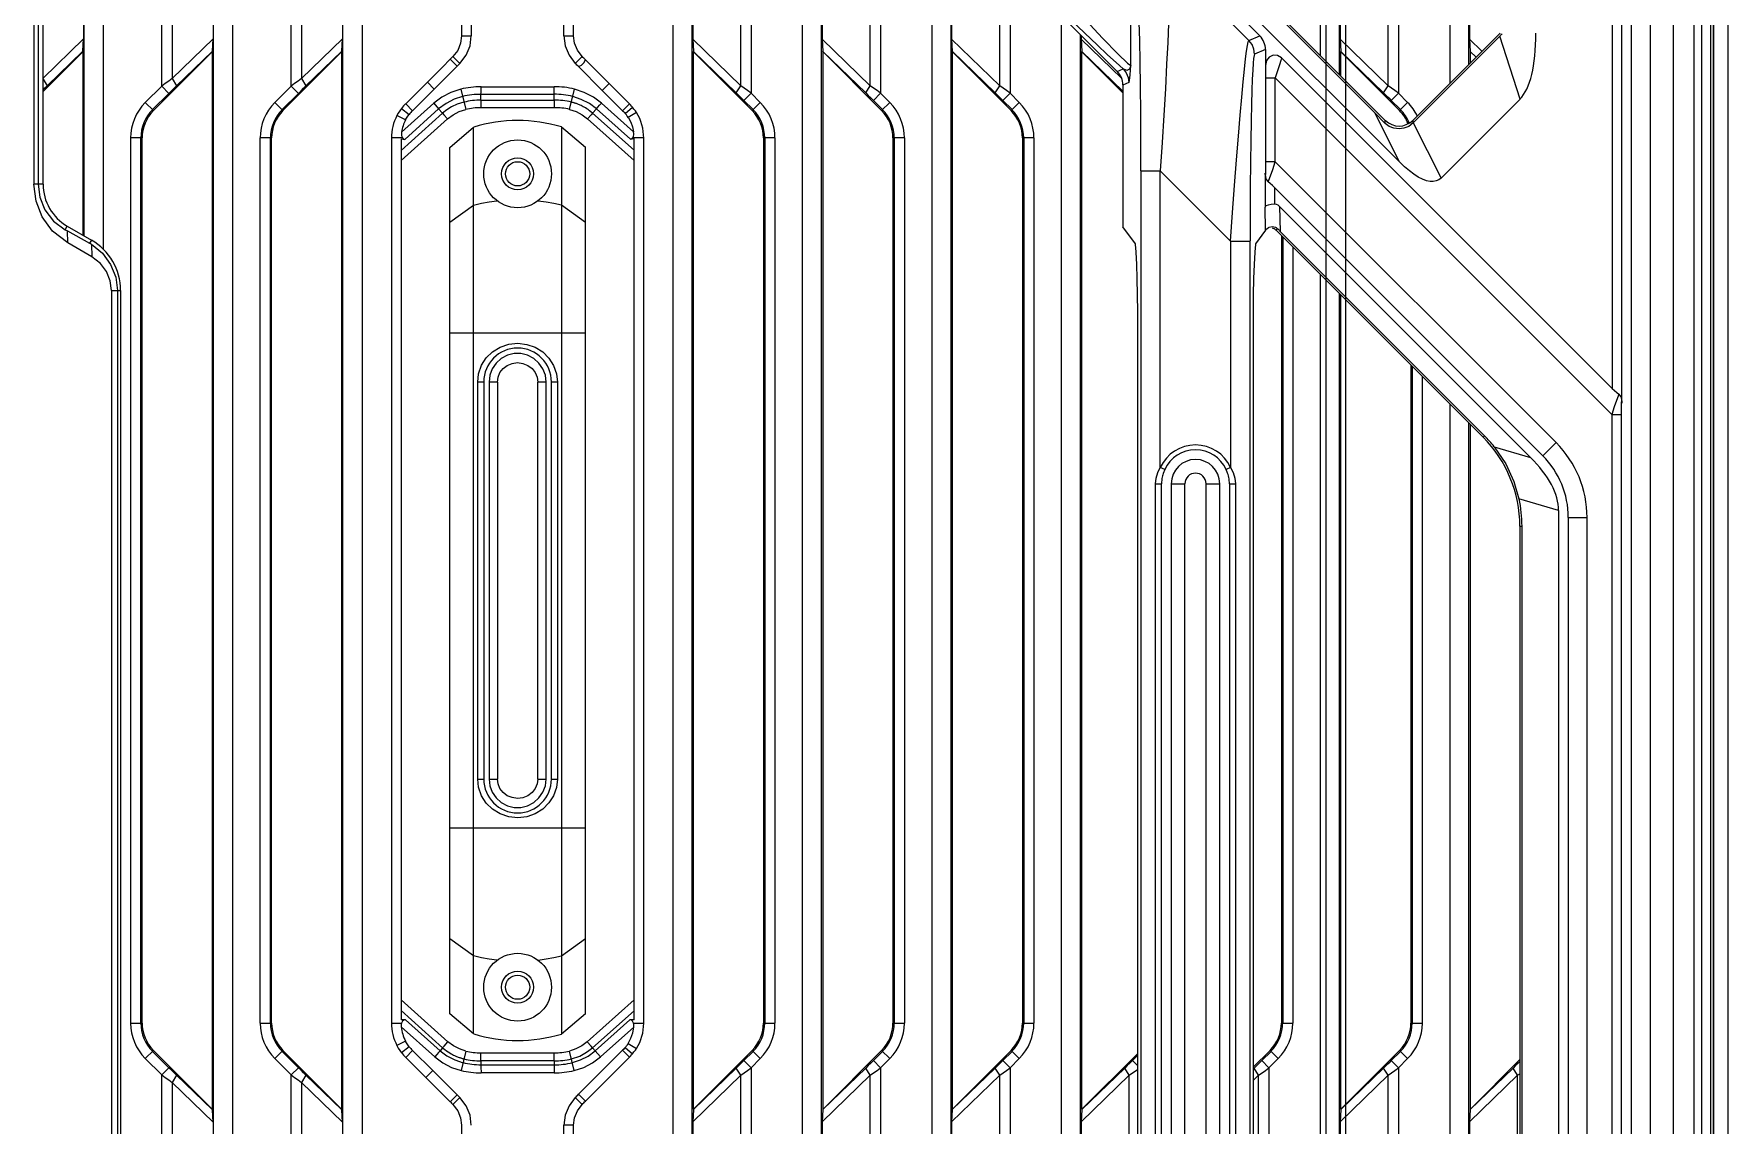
# Model space of a CAD drawing. Header units: millimetres. Extents: x -3132 to 28633, y 682 to 5849.
# Drawn here: x 25386 to 25560.9, y 2654.5 to 2767.2 of the extents above; entities that cross this region are included whole.
import ezdxf

# ---------------------------------------------------------------- set-up
doc = ezdxf.new("R2010")
doc.units = ezdxf.units.MM

# ---------------------------------------------------------------- blocks, each defined once
blk = doc.blocks.new('rtjg')
at = {"linetype": 'Continuous'}
for p, q in [((18739.39, 1763.81), (18739.39, 2763.81)), ((18574.07, 2562.01), (18691.03, 2445.05)), ((18564.44, 2530.92), (18564.44, 2429.74)), ((18564.87, 2530.92), (18564.87, 2429.74)), ((18565.39, 2429.74), (18565.39, 2530.92)), ((18705.46, 2432.03), (18620.39, 2517.1)), ((18622.97, 2517.35), (18703.99, 2436.33)), ((18571.62, 2423.02), (18571.62, 2508.9)), ((18584.99, 2275.81), (18584.99, 2508.9)), ((18598.36, 2275.81), (18598.36, 2508.9)), ((18697.27, 2508.9), (18697.27, 2443.05)), ((18710.64, 2508.9), (18710.64, 2440.15)), ((18569.62, 2424.41), (18569.62, 2507.99)), ((18582.99, 2275.81), (18582.99, 2507.99)), ((18596.36, 2275.81), (18596.36, 2507.99)), ((18699.26, 2441.06), (18699.26, 2507.99)), ((18712.63, 2442.14), (18712.63, 2507.99)), ((18736.69, 2026.71), (18736.69, 2500.91)), ((18737.58, 2500.5), (18737.58, 2027.12)), ((18737.87, 2027.12), (18737.87, 2500.5)), ((18733.7, 2496.98), (18733.7, 2030.64)), ((18731.37, 2031.98), (18731.37, 2495.64)), ((18727.42, 2493.33), (18727.42, 2408.65)), ((18729.37, 2494.41), (18729.37, 2033.21)), ((18676.3, 2441.39), (18625.47, 2492.23)), ((18728.42, 2407.14), (18728.42, 2492.79)), ((18630.42, 2487.27), (18630.42, 2275.81)), ((18632.41, 2275.81), (18632.41, 2485.28)), ((18577.64, 2439.87), (18577.64, 2475.54)), ((18591.01, 2439.87), (18591.01, 2475.54)), ((18638.5, 2476.27), (18638.5, 2439.13)), ((18705.35, 2476.27), (18705.35, 2439.13)), ((18578.71, 2474.76), (18578.71, 2440.64)), ((18592.08, 2474.76), (18592.08, 2440.64)), ((18637.43, 2439.9), (18637.43, 2475.5)), ((18643.79, 2473.9), (18643.79, 2268.81)), ((18704.28, 2439.9), (18704.28, 2475.5)), ((18569.58, 2470.67), (18569.58, 2444.74)), ((18582.95, 2470.67), (18582.95, 2444.74)), ((18596.32, 2470.67), (18596.32, 2444.74)), ((18608.61, 2470.36), (18608.61, 2445.05)), ((18609.61, 2470.36), (18609.61, 2445.05)), ((18619.16, 2445.05), (18619.16, 2470.35)), ((18620.16, 2445.05), (18620.16, 2470.36)), ((18632.47, 2470.71), (18632.47, 2444.7)), ((18645.78, 2269.79), (18645.78, 2471.91)), ((18645.84, 2470.71), (18645.84, 2444.7)), ((18699.32, 2470.71), (18699.32, 2444.7)), ((18712.69, 2470.71), (18712.69, 2444.7)), ((18650.8, 2439.9), (18650.8, 2466.89)), ((18651.87, 2465.82), (18651.87, 2439.13)), ((18657.16, 2460.53), (18657.16, 2271.1)), ((18659.15, 2271.77), (18659.15, 2458.54)), ((18659.21, 2458.48), (18659.21, 2444.7)), ((18664.17, 2439.9), (18664.17, 2453.52)), ((18689.91, 2444.59), (18681.7, 2452.8)), ((18665.24, 2452.45), (18665.24, 2439.13)), ((18677.72, 2441.98), (18677.72, 2452.74)), ((18670.53, 2447.16), (18670.53, 2275.56)), ((18569.58, 2444.74), (18565.39, 2440.69)), ((18569.51, 2443.48), (18569.58, 2444.74)), ((18582.95, 2444.74), (18578.71, 2440.64)), ((18582.88, 2443.48), (18582.95, 2444.74)), ((18596.32, 2444.74), (18592.08, 2440.64)), ((18596.25, 2443.48), (18596.32, 2444.74)), ((18608.61, 2445.05), (18609.61, 2445.05)), ((18619.16, 2445.05), (18620.16, 2445.05)), ((18632.47, 2444.7), (18632.54, 2443.43)), ((18637.43, 2439.9), (18632.47, 2444.7)), ((18645.84, 2444.7), (18645.91, 2443.43)), ((18650.8, 2439.9), (18645.84, 2444.7)), ((18659.21, 2444.7), (18659.28, 2443.43)), ((18664.17, 2439.9), (18659.21, 2444.7)), ((18672.52, 2275.81), (18672.52, 2445.17)), ((18672.58, 2445.11), (18672.58, 2444.7)), ((18672.58, 2444.7), (18672.65, 2443.43)), ((18676.74, 2440.68), (18672.58, 2444.7)), ((18689.9, 2444.58), (18689.91, 2444.59)), ((18689.91, 2444.59), (18691.03, 2445.05)), ((18699.32, 2444.7), (18699.39, 2443.43)), ((18704.28, 2439.9), (18699.32, 2444.7)), ((18706.82, 2436.33), (18715.84, 2445.35)), ((18715.83, 2445.04), (18706.87, 2436.08)), ((18712.69, 2444.7), (18712.76, 2443.43)), ((18713.96, 2443.47), (18712.69, 2444.7)), ((18717.9, 2438.52), (18715.83, 2445.04)), ((18565.39, 2439.31), (18569.48, 2443.4)), ((18565.8, 2439.9), (18569.51, 2443.48)), ((18569.48, 2443.4), (18569.51, 2443.48)), ((18569.48, 2443.4), (18569.48, 2424.49)), ((18576.79, 2437.34), (18582.85, 2443.4)), ((18579.17, 2439.9), (18582.88, 2443.48)), ((18582.85, 2443.4), (18582.88, 2443.48)), ((18582.85, 2443.4), (18582.85, 2334.22)), ((18590.16, 2437.34), (18596.22, 2443.4)), ((18592.54, 2439.9), (18596.25, 2443.48)), ((18596.22, 2443.4), (18596.25, 2443.48)), ((18596.22, 2443.4), (18596.22, 2334.22)), ((18607.44, 2442.64), (18608.14, 2441.93)), ((18608.42, 2442.21), (18607.72, 2442.91)), ((18620.35, 2442.21), (18621.05, 2442.92)), ((18623.83, 2440.14), (18621.39, 2442.59)), ((18632.55, 2443.43), (18636.97, 2439.16)), ((18632.56, 2334.22), (18632.56, 2443.41)), ((18632.56, 2443.41), (18638.61, 2437.34)), ((18645.92, 2443.43), (18650.34, 2439.16)), ((18645.93, 2334.22), (18645.93, 2443.41)), ((18645.93, 2443.41), (18651.98, 2437.34)), ((18659.29, 2443.43), (18663.71, 2439.16)), ((18659.3, 2334.22), (18659.3, 2443.41)), ((18659.3, 2443.41), (18665.35, 2437.34)), ((18672.66, 2443.43), (18676.89, 2439.35)), ((18672.67, 2334.22), (18672.67, 2443.41)), ((18672.67, 2443.41), (18676.89, 2439.18)), ((18690.49, 2443.17), (18690.48, 2443.17)), ((18691.61, 2443.64), (18690.49, 2443.17)), ((18691.61, 2443.64), (18691.61, 2441.99)), ((18693.28, 2442.8), (18727.42, 2408.65)), ((18699.4, 2443.43), (18703.82, 2439.16)), ((18699.41, 2440.91), (18699.41, 2443.41)), ((18699.41, 2443.41), (18705.46, 2437.34)), ((18712.77, 2443.43), (18713.36, 2442.86)), ((18712.78, 2442.28), (18712.78, 2443.41)), ((18565.39, 2440.57), (18565.8, 2439.9)), ((18578.71, 2440.64), (18579.17, 2439.9)), ((18592.08, 2440.64), (18592.54, 2439.9)), ((18620.68, 2441.88), (18623.12, 2439.43)), ((18676.3, 2441.39), (18676.92, 2441.65)), ((18691.63, 2440.71), (18692.62, 2440.71)), ((18691.63, 2440.71), (18691.63, 2432.05)), ((18692.62, 2432.05), (18692.62, 2440.71)), ((18727.37, 2405.97), (18692.62, 2440.71)), ((18577.64, 2439.87), (18575.95, 2438.18)), ((18576.7, 2437.44), (18578.39, 2439.12)), ((18578.39, 2439.12), (18577.64, 2439.87)), ((18591.01, 2439.87), (18589.32, 2438.18)), ((18590.07, 2437.44), (18591.76, 2439.12)), ((18591.76, 2439.12), (18591.01, 2439.87)), ((18605.07, 2440.26), (18602.84, 2438.05)), ((18603.54, 2437.33), (18605.78, 2439.56)), ((18605.78, 2439.56), (18605.07, 2440.26)), ((18608.53, 2439.56), (18609.04, 2437.46)), ((18610.61, 2438.41), (18610.61, 2439.01)), ((18618.16, 2439.01), (18610.61, 2439.01)), ((18610.62, 2439.79), (18618.16, 2439.79)), ((18618.16, 2438.41), (18618.16, 2439.01)), ((18619.76, 2437.45), (18620.28, 2439.55)), ((18623.12, 2439.43), (18623.83, 2440.14)), ((18623.12, 2439.43), (18625.24, 2437.31)), ((18625.95, 2438.03), (18623.83, 2440.14)), ((18636.97, 2439.16), (18637.43, 2439.9)), ((18638.5, 2439.13), (18637.76, 2438.39)), ((18639.45, 2438.18), (18638.5, 2439.13)), ((18650.34, 2439.16), (18650.8, 2439.9)), ((18651.87, 2439.13), (18651.13, 2438.39)), ((18652.82, 2438.18), (18651.87, 2439.13)), ((18663.71, 2439.16), (18664.17, 2439.9)), ((18665.24, 2439.13), (18664.5, 2438.39)), ((18666.19, 2438.18), (18665.24, 2439.13)), ((18677.51, 2440.24), (18676.89, 2439.98)), ((18676.89, 2439.98), (18676.89, 2425.34)), ((18703.82, 2439.16), (18704.28, 2439.9)), ((18705.35, 2439.13), (18704.61, 2438.39)), ((18706.3, 2438.18), (18705.35, 2439.13)), ((18575.95, 2438.18), (18576.79, 2437.34)), ((18589.32, 2438.18), (18590.16, 2437.34)), ((18602.36, 2433.23), (18606.64, 2437.07)), ((18602.4, 2437.56), (18603.19, 2436.95)), ((18605.73, 2438.1), (18602.41, 2435.12)), ((18606.24, 2437.52), (18602.73, 2434.37)), ((18603.54, 2437.33), (18602.84, 2438.05)), ((18605.73, 2438.1), (18606.24, 2437.52)), ((18606.64, 2437.07), (18606.24, 2437.52)), ((18606.64, 2437.07), (18606.79, 2436.91)), ((18610.61, 2438.41), (18618.16, 2438.41)), ((18618.17, 2437.63), (18610.61, 2437.63)), ((18622.14, 2437.08), (18622, 2436.91)), ((18622.14, 2437.08), (18622.54, 2437.52)), ((18622.14, 2437.08), (18626.42, 2433.25)), ((18626.04, 2434.39), (18622.54, 2437.52)), ((18626.37, 2435.15), (18623.06, 2438.11)), ((18625.24, 2437.31), (18625.95, 2438.03)), ((18625.5, 2437.04), (18626.26, 2437.68)), ((18626.67, 2437.14), (18625.82, 2436.61)), ((18637.76, 2438.39), (18638.71, 2437.44)), ((18638.61, 2437.34), (18639.45, 2438.18)), ((18651.13, 2438.39), (18652.08, 2437.44)), ((18651.98, 2437.34), (18652.82, 2438.18)), ((18664.5, 2438.39), (18665.45, 2437.44)), ((18665.35, 2437.34), (18666.19, 2438.18)), ((18705.46, 2432.03), (18702.9, 2437.12)), ((18704.61, 2438.39), (18705.56, 2437.44)), ((18705.46, 2437.34), (18706.3, 2438.18)), ((18709.75, 2430.37), (18717.9, 2438.52)), ((18602.82, 2436.38), (18601.93, 2436.84)), ((18602.36, 2432.18), (18607.16, 2436.49)), ((18606.79, 2436.91), (18607.16, 2436.49)), ((18607.39, 2433.54), (18609.85, 2435.64)), ((18609.85, 2341.98), (18609.85, 2435.64)), ((18618.92, 2435.65), (18618.92, 2341.97)), ((18618.92, 2435.65), (18621.39, 2433.55)), ((18622, 2436.91), (18621.62, 2436.49)), ((18621.62, 2436.49), (18626.42, 2432.2)), ((18703.99, 2436.02), (18703.99, 2436.33)), ((18706.82, 2436.33), (18706.82, 2436.03)), ((18706.87, 2436.08), (18709.75, 2430.37)), ((18574.44, 2343.11), (18574.44, 2434.51)), ((18575.62, 2434.51), (18574.44, 2434.51)), ((18575.49, 2343.11), (18575.49, 2434.51)), ((18575.62, 2343.11), (18575.62, 2434.51)), ((18587.81, 2343.11), (18587.81, 2434.51)), ((18588.99, 2434.51), (18587.81, 2434.51)), ((18588.86, 2343.11), (18588.86, 2434.51)), ((18588.99, 2343.11), (18588.99, 2434.51)), ((18601.36, 2434.51), (18601.36, 2343.11)), ((18602.5, 2434.51), (18601.36, 2434.51)), ((18602.36, 2434.43), (18602.36, 2343.45)), ((18602.36, 2434.43), (18602.73, 2434.37)), ((18607.39, 2344.07), (18607.39, 2433.54)), ((18621.39, 2344.06), (18621.39, 2433.55)), ((18626.04, 2434.39), (18626.42, 2434.46)), ((18627.42, 2434.51), (18626.25, 2434.51)), ((18626.42, 2343.43), (18626.42, 2434.46)), ((18627.42, 2343.11), (18627.42, 2434.5)), ((18639.78, 2434.51), (18639.78, 2343.11)), ((18640.97, 2434.51), (18639.78, 2434.51)), ((18639.92, 2434.51), (18639.92, 2343.11)), ((18640.97, 2434.51), (18640.97, 2343.11)), ((18653.15, 2434.51), (18653.15, 2343.11)), ((18654.34, 2434.51), (18653.15, 2434.51)), ((18653.29, 2434.51), (18653.29, 2343.11)), ((18654.34, 2434.51), (18654.34, 2343.11)), ((18666.52, 2434.51), (18666.52, 2343.11)), ((18667.71, 2434.51), (18666.52, 2434.51)), ((18666.66, 2434.51), (18666.66, 2343.11)), ((18667.71, 2434.51), (18667.71, 2343.11)), ((18692.62, 2432.05), (18691.63, 2432.05)), ((18692.36, 2431.26), (18692.62, 2432.05)), ((18692.62, 2432.05), (18721.62, 2403.05)), ((18678.76, 2431.12), (18678.76, 2096.5)), ((18678.76, 2431.12), (18680.76, 2431.12)), ((18680.76, 2400.49), (18680.76, 2431.12)), ((18688.02, 2423.86), (18680.76, 2431.12)), ((18691.58, 2430.87), (18691.58, 2430.74)), ((18691.58, 2430.75), (18691.58, 2430.86)), ((18691.58, 2430.86), (18691.58, 2427.37)), ((18691.58, 2430.74), (18691.61, 2430.51)), ((18691.61, 2430.77), (18691.6, 2430.66)), ((18691.61, 2430.51), (18691.69, 2430.23)), ((18691.69, 2430.23), (18691.89, 2429.97)), ((18692.14, 2430.61), (18692.36, 2431.26)), ((18565.39, 2429.74), (18564.44, 2429.74)), ((18692.57, 2427.68), (18692.57, 2429.36)), ((18720.25, 2401.68), (18692.57, 2429.36)), ((18607.39, 2425.81), (18609.85, 2427.58)), ((18618.92, 2427.59), (18621.39, 2425.82)), ((18691.63, 2424.99), (18691.58, 2427.37)), ((18693.08, 2427.44), (18693.14, 2424.86)), ((18693.08, 2427.44), (18718.99, 2401.53)), ((18567.67, 2425.04), (18567.89, 2425.41)), ((18567.67, 2425.04), (18567.9, 2424.91)), ((18567.89, 2425.41), (18570.39, 2423.97)), ((18567.94, 2423.68), (18567.9, 2424.91)), ((18567.9, 2424.91), (18570.2, 2423.64)), ((18678.18, 2423.59), (18676.89, 2425.34)), ((18691.63, 2424.99), (18690.6, 2423.59)), ((18691.77, 2425.13), (18691.92, 2425.25)), ((18692.32, 2425.36), (18692.64, 2425.29)), ((18692.68, 2425.01), (18692.88, 2425.12)), ((18714.08, 2403.61), (18692.68, 2425.01)), ((18693.14, 2424.86), (18714.23, 2403.76)), ((18570.44, 2422.23), (18567.94, 2423.68)), ((18570.39, 2423.97), (18570.2, 2423.64)), ((18570.4, 2423.53), (18570.44, 2422.23)), ((18688.02, 2423.86), (18690.02, 2423.86)), ((18688.02, 2423.86), (18688.02, 2400.49)), ((18690.02, 2103.73), (18690.02, 2423.89)), ((18693.26, 2424.43), (18693.26, 2343.11)), ((18693.4, 2424.29), (18693.4, 2343.11)), ((18694.45, 2423.24), (18694.45, 2343.11)), ((18697.27, 2420.42), (18697.27, 2275.81)), ((18572.44, 2418.77), (18572.44, 2108.85)), ((18572.44, 2418.77), (18573.39, 2418.77)), ((18573.06, 2418.77), (18573.06, 2108.85)), ((18573.39, 2418.77), (18573.39, 2277.8)), ((18699.26, 2275.81), (18699.26, 2418.43)), ((18699.41, 2334.22), (18699.41, 2418.29)), ((18678.43, 2286.08), (18678.43, 2416.54)), ((18690.35, 2416.54), (18690.35, 2286.08)), ((18621.39, 2414.34), (18607.39, 2414.34)), ((18706.63, 2411.06), (18706.63, 2343.11)), ((18706.77, 2410.92), (18706.77, 2343.11)), ((18610.27, 2368.31), (18610.27, 2409.31)), ((18610.89, 2409.31), (18610.27, 2409.31)), ((18610.89, 2409.31), (18610.89, 2368.31)), ((18611.44, 2409.31), (18611.44, 2368.31)), ((18612.3, 2409.31), (18611.44, 2409.31)), ((18612.3, 2409.31), (18612.3, 2368.31)), ((18616.47, 2368.31), (18616.47, 2409.31)), ((18617.34, 2409.31), (18616.47, 2409.31)), ((18617.34, 2368.31), (18617.34, 2409.31)), ((18617.89, 2368.31), (18617.89, 2409.31)), ((18618.51, 2409.31), (18617.89, 2409.31)), ((18618.51, 2409.31), (18618.51, 2368.31)), ((18707.82, 2343.11), (18707.82, 2409.87)), ((18727.86, 2407.4), (18727.64, 2406.75)), ((18728.39, 2407.24), (18728.4, 2407.35)), ((18710.64, 2407.05), (18710.64, 2275.81)), ((18727.64, 2406.75), (18727.37, 2405.97)), ((18727.37, 2405.97), (18728.37, 2405.97)), ((18727.37, 2405.97), (18727.37, 2293.48)), ((18728.37, 2121.65), (18728.37, 2405.97)), ((18728.42, 2407.27), (18728.42, 2407.14)), ((18728.42, 2407.27), (18728.42, 2407.14)), ((18712.63, 2275.81), (18712.63, 2405.06)), ((18712.78, 2334.22), (18712.78, 2404.92)), ((18714.23, 2403.76), (18714.08, 2403.61)), ((18715.24, 2402.63), (18718.99, 2401.53)), ((18721.62, 2403.05), (18720.25, 2401.68)), ((18680.49, 2399.95), (18680.76, 2400.49)), ((18681.21, 2400.28), (18680.76, 2400.49)), ((18688.02, 2400.49), (18687.57, 2400.28)), ((18688.02, 2400.49), (18688.29, 2399.95)), ((18680.27, 2398.81), (18680.32, 2399.38)), ((18680.27, 2398.81), (18680.89, 2398.81)), ((18680.27, 2308.81), (18680.27, 2398.81)), ((18680.32, 2399.38), (18680.49, 2399.95)), ((18680.93, 2399.33), (18680.89, 2398.81)), ((18680.89, 2308.81), (18680.89, 2398.81)), ((18681.21, 2400.28), (18681.05, 2399.87)), ((18681.89, 2398.81), (18683.3, 2398.81)), ((18681.89, 2398.81), (18681.89, 2308.81)), ((18683.3, 2308.81), (18683.3, 2398.81)), ((18685.47, 2398.81), (18686.89, 2398.81)), ((18685.47, 2398.81), (18685.47, 2308.81)), ((18686.89, 2308.81), (18686.89, 2398.81)), ((18687.71, 2399.91), (18687.57, 2400.28)), ((18687.89, 2398.81), (18687.86, 2399.29)), ((18687.89, 2398.81), (18688.51, 2398.81)), ((18687.89, 2398.81), (18687.89, 2308.81)), ((18688.29, 2399.95), (18688.46, 2399.38)), ((18688.46, 2399.38), (18688.51, 2398.81)), ((18688.51, 2398.81), (18688.51, 2308.81)), ((18721.89, 2396.04), (18717.79, 2397.24)), ((18721.89, 2396.04), (18721.89, 2131.58)), ((18722.89, 2395.32), (18724.83, 2395.32)), ((18722.89, 2395.32), (18722.89, 2132.3)), ((18724.83, 2293.19), (18724.83, 2395.32)), ((18717.89, 2394.42), (18718.1, 2394.42)), ((18717.89, 2394.42), (18717.89, 2278.83)), ((18718.1, 2394.42), (18718.1, 2272.9)), ((18610.27, 2368.31), (18610.89, 2368.31)), ((18611.44, 2368.31), (18612.3, 2368.31)), ((18616.47, 2368.31), (18617.34, 2368.31)), ((18617.89, 2368.31), (18618.51, 2368.31)), ((18607.39, 2363.28), (18621.39, 2363.28)), ((18609.85, 2350.04), (18607.39, 2351.81)), ((18621.39, 2351.8), (18618.92, 2350.02)), ((18607.2, 2341.17), (18602.36, 2345.51)), ((18606.65, 2340.55), (18602.36, 2344.39)), ((18626.42, 2345.49), (18621.58, 2341.16)), ((18626.42, 2344.37), (18622.13, 2340.54)), ((18574.44, 2343.11), (18575.62, 2343.11)), ((18587.81, 2343.11), (18588.99, 2343.11)), ((18601.36, 2343.11), (18602.41, 2343.11)), ((18602.8, 2343.45), (18602.36, 2343.45)), ((18602.38, 2342.72), (18605.83, 2339.62)), ((18602.8, 2343.45), (18606.38, 2340.24)), ((18609.85, 2341.98), (18607.39, 2344.07)), ((18621.39, 2344.06), (18618.92, 2341.97)), ((18622.4, 2340.24), (18625.97, 2343.43)), ((18622.95, 2339.61), (18626.4, 2342.69)), ((18626.42, 2343.43), (18625.97, 2343.43)), ((18626.36, 2343.11), (18627.42, 2343.11)), ((18639.78, 2343.11), (18640.97, 2343.11)), ((18653.15, 2343.11), (18654.34, 2343.11)), ((18666.52, 2343.11), (18667.71, 2343.11)), ((18693.26, 2343.11), (18694.45, 2343.11)), ((18706.63, 2343.11), (18707.82, 2343.11)), ((18602.82, 2341.24), (18601.93, 2340.78)), ((18606.8, 2340.71), (18607.2, 2341.17)), ((18621.98, 2340.71), (18621.58, 2341.16)), ((18625.82, 2341), (18626.67, 2340.48)), ((18576.79, 2340.28), (18575.95, 2339.44)), ((18575.95, 2339.44), (18577.64, 2337.75)), ((18578.39, 2338.5), (18576.7, 2340.18)), ((18582.85, 2334.22), (18576.79, 2340.28)), ((18590.16, 2340.28), (18589.32, 2339.44)), ((18589.32, 2339.44), (18591.01, 2337.75)), ((18591.76, 2338.5), (18590.07, 2340.18)), ((18596.22, 2334.22), (18590.16, 2340.28)), ((18603.19, 2340.67), (18602.4, 2340.05)), ((18603.54, 2340.28), (18602.85, 2339.56)), ((18602.85, 2339.56), (18604.93, 2337.49)), ((18605.64, 2338.2), (18603.54, 2340.28)), ((18606.65, 2340.55), (18606.38, 2340.24)), ((18606.65, 2340.55), (18606.8, 2340.71)), ((18609.05, 2340.22), (18608.56, 2338.2)), ((18608.78, 2339.43), (18608.85, 2339.41)), ((18610.61, 2340.04), (18618.17, 2340.04)), ((18618.16, 2339.21), (18610.61, 2339.21)), ((18610.61, 2339.21), (18610.61, 2338.8)), ((18618.16, 2339.21), (18618.16, 2338.8)), ((18620.24, 2338.21), (18619.75, 2340.22)), ((18625.24, 2340.3), (18620.69, 2335.75)), ((18621.39, 2335.04), (18625.94, 2339.59)), ((18622.13, 2340.54), (18621.98, 2340.71)), ((18622.13, 2340.54), (18622.4, 2340.24)), ((18622.95, 2339.61), (18622.4, 2340.24)), ((18625.24, 2340.3), (18625.94, 2339.59)), ((18625.5, 2340.58), (18626.26, 2339.94)), ((18638.61, 2340.28), (18632.56, 2334.22)), ((18638.71, 2340.18), (18637.76, 2339.23)), ((18637.76, 2339.23), (18638.5, 2338.49)), ((18638.5, 2338.49), (18639.45, 2339.44)), ((18639.45, 2339.44), (18638.61, 2340.28)), ((18651.98, 2340.28), (18645.93, 2334.22)), ((18652.08, 2340.18), (18651.13, 2339.23)), ((18651.13, 2339.23), (18651.87, 2338.49)), ((18651.87, 2338.49), (18652.82, 2339.44)), ((18652.82, 2339.44), (18651.98, 2340.28)), ((18665.35, 2340.28), (18659.3, 2334.22)), ((18665.45, 2340.18), (18664.5, 2339.23)), ((18664.5, 2339.23), (18665.24, 2338.49)), ((18665.24, 2338.49), (18666.19, 2339.44)), ((18666.19, 2339.44), (18665.35, 2340.28)), ((18678.43, 2339.98), (18672.67, 2334.22)), ((18678.43, 2339.79), (18677.87, 2339.23)), ((18677.87, 2339.23), (18678.43, 2338.68)), ((18692.09, 2340.28), (18690.35, 2338.54)), ((18692.19, 2340.18), (18691.24, 2339.23)), ((18691.24, 2339.23), (18691.98, 2338.49)), ((18691.98, 2338.49), (18692.93, 2339.44)), ((18692.93, 2339.44), (18692.09, 2340.28)), ((18705.46, 2340.28), (18699.41, 2334.22)), ((18705.56, 2340.18), (18704.61, 2339.23)), ((18704.61, 2339.23), (18705.35, 2338.49)), ((18705.35, 2338.49), (18706.3, 2339.44)), ((18706.3, 2339.44), (18705.46, 2340.28)), ((18717.89, 2339.33), (18712.78, 2334.22)), ((18577.64, 2337.75), (18578.39, 2338.5)), ((18577.64, 2302.08), (18577.64, 2337.75)), ((18579.17, 2337.72), (18578.71, 2336.98)), ((18582.88, 2334.14), (18579.17, 2337.72)), ((18591.01, 2337.75), (18591.76, 2338.5)), ((18591.01, 2302.08), (18591.01, 2337.75)), ((18592.54, 2337.72), (18592.08, 2336.98)), ((18596.25, 2334.14), (18592.54, 2337.72)), ((18605.64, 2338.2), (18604.93, 2337.49)), ((18604.93, 2337.49), (18607.43, 2334.99)), ((18608.14, 2335.7), (18605.64, 2338.2)), ((18610.61, 2338.8), (18618.16, 2338.8)), ((18618.16, 2337.97), (18610.62, 2337.97)), ((18632.47, 2332.92), (18637.43, 2337.71)), ((18636.97, 2338.46), (18632.54, 2334.19)), ((18637.43, 2337.71), (18636.97, 2338.46)), ((18637.43, 2302.12), (18637.43, 2337.71)), ((18638.5, 2338.49), (18638.5, 2301.34)), ((18645.84, 2332.92), (18650.8, 2337.71)), ((18650.34, 2338.46), (18645.91, 2334.19)), ((18650.8, 2337.71), (18650.34, 2338.46)), ((18650.8, 2302.12), (18650.8, 2337.71)), ((18651.87, 2338.49), (18651.87, 2301.34)), ((18659.21, 2332.92), (18664.17, 2337.71)), ((18663.71, 2338.46), (18659.28, 2334.19)), ((18664.17, 2337.71), (18663.71, 2338.46)), ((18664.17, 2302.12), (18664.17, 2337.71)), ((18665.24, 2338.49), (18665.24, 2301.34)), ((18672.58, 2332.92), (18677.54, 2337.71)), ((18677.08, 2338.46), (18672.65, 2334.19)), ((18677.54, 2337.71), (18677.08, 2338.46)), ((18677.54, 2302.12), (18677.54, 2337.71)), ((18690.35, 2337.17), (18690.91, 2337.71)), ((18690.91, 2337.71), (18690.45, 2338.46)), ((18690.91, 2302.12), (18690.91, 2337.71)), ((18691.98, 2338.49), (18691.98, 2301.34)), ((18699.32, 2332.92), (18704.28, 2337.71)), ((18703.82, 2338.46), (18699.39, 2334.19)), ((18704.28, 2337.71), (18703.82, 2338.46)), ((18704.28, 2302.12), (18704.28, 2337.71)), ((18705.35, 2338.49), (18705.35, 2301.34)), ((18712.69, 2332.92), (18717.65, 2337.71)), ((18717.19, 2338.46), (18712.76, 2334.19)), ((18717.65, 2337.71), (18717.19, 2338.46)), ((18717.65, 2337.71), (18717.89, 2337.88)), ((18717.65, 2302.12), (18717.65, 2337.71)), ((18578.71, 2336.98), (18578.71, 2302.85)), ((18578.71, 2336.98), (18582.95, 2332.88)), ((18592.08, 2336.98), (18592.08, 2302.85)), ((18592.08, 2336.98), (18596.32, 2332.88)), ((18608.14, 2335.7), (18607.43, 2334.99)), ((18620.69, 2335.75), (18621.39, 2335.04)), ((18582.85, 2334.22), (18582.88, 2334.14)), ((18582.95, 2332.88), (18582.88, 2334.14)), ((18596.22, 2334.22), (18596.25, 2334.14)), ((18596.32, 2332.88), (18596.25, 2334.14)), ((18608.42, 2335.41), (18607.72, 2334.7)), ((18620.35, 2335.41), (18621.05, 2334.7)), ((18632.54, 2334.19), (18632.47, 2332.92)), ((18632.56, 2334.22), (18632.54, 2334.19)), ((18645.91, 2334.19), (18645.84, 2332.92)), ((18645.93, 2334.22), (18645.91, 2334.19)), ((18659.28, 2334.19), (18659.21, 2332.92)), ((18659.3, 2334.22), (18659.28, 2334.19)), ((18672.65, 2334.19), (18672.58, 2332.92)), ((18672.67, 2334.22), (18672.65, 2334.19)), ((18699.39, 2334.19), (18699.32, 2332.92)), ((18699.41, 2334.22), (18699.39, 2334.19)), ((18712.76, 2334.19), (18712.69, 2332.92)), ((18712.78, 2334.22), (18712.76, 2334.19)), ((18582.95, 2332.88), (18582.95, 2306.95)), ((18596.32, 2332.88), (18596.32, 2306.95)), ((18608.61, 2332.57), (18608.61, 2307.26)), ((18620.16, 2332.57), (18619.16, 2332.57)), ((18619.16, 2307.26), (18619.16, 2332.57)), ((18620.16, 2307.26), (18620.16, 2332.57)), ((18632.47, 2332.92), (18632.47, 2306.91)), ((18645.84, 2332.92), (18645.84, 2306.91)), ((18659.21, 2332.92), (18659.21, 2306.91)), ((18672.58, 2332.92), (18672.58, 2306.91)), ((18699.32, 2332.92), (18699.32, 2306.91)), ((18712.69, 2332.92), (18712.69, 2306.91))]:
    blk.add_line(p, q, dxfattribs=at)
for points in [[(18703.99, 2436.02), (18703.61, 2436.4), (18703.24, 2436.78), (18622.75, 2517.26)], [(18662.73, 2458.16), (18666.56, 2453.85), (18669.76, 2450.29), (18672.65, 2447.13), (18674.8, 2444.82), (18676.4, 2443.17), (18677.37, 2442.22), (18677.72, 2441.98)], [(18676.92, 2441.65), (18676.21, 2442.29), (18675.31, 2443.11), (18674.23, 2444.13), (18672.95, 2445.34), (18671.45, 2446.78), (18669.75, 2448.43), (18667.84, 2450.29), (18665.77, 2452.33), (18663.58, 2454.5), (18661.32, 2456.75)], [(18681.7, 2452.8), (18681.73, 2452.58), (18681.76, 2452.15), (18681.76, 2451.49), (18681.76, 2450.6), (18681.73, 2449.46), (18681.68, 2448.05), (18681.62, 2446.35), (18681.53, 2444.37), (18681.41, 2442.12), (18681.28, 2439.6), (18681.12, 2436.88), (18680.95, 2434.03), (18680.76, 2431.12)], [(18678.76, 2431.12), (18678.75, 2434.15), (18678.74, 2437.1), (18678.71, 2439.87), (18678.67, 2442.38), (18678.63, 2444.57), (18678.58, 2446.42), (18678.54, 2447.93), (18678.49, 2449.13), (18678.44, 2450.06), (18678.38, 2450.73), (18678.33, 2451.17), (18678.29, 2451.38)], [(18608.61, 2445.05), (18608.51, 2444.29), (18608.21, 2443.56), (18607.72, 2442.91)], [(18608.42, 2442.21), (18609.08, 2443.06), (18609.48, 2444.03), (18609.61, 2445.05)], [(18619.16, 2445.05), (18619.3, 2444.03), (18619.7, 2443.07), (18620.35, 2442.21)], [(18621.05, 2442.92), (18620.56, 2443.57), (18620.26, 2444.29), (18620.16, 2445.05)], [(18688.02, 2423.86), (18688.22, 2426.81), (18688.42, 2429.62), (18688.62, 2432.27), (18688.82, 2434.7), (18689, 2436.85), (18689.16, 2438.72), (18689.31, 2440.3), (18689.45, 2441.61), (18689.57, 2442.67), (18689.67, 2443.48), (18689.76, 2444.07), (18689.84, 2444.43), (18689.9, 2444.58)], [(18690.49, 2443.17), (18690.42, 2443.69), (18690.23, 2444.17), (18689.91, 2444.59)], [(18607.44, 2442.64), (18606.63, 2441.83), (18605.84, 2441.04), (18605.07, 2440.26)], [(18620.68, 2441.88), (18621, 2442.03), (18621.24, 2442.27), (18621.39, 2442.59)], [(18632.55, 2443.4), (18632.55, 2443.41), (18632.55, 2443.42), (18632.55, 2443.43)], [(18645.92, 2443.4), (18645.92, 2443.41), (18645.92, 2443.42), (18645.92, 2443.43)], [(18659.29, 2443.4), (18659.29, 2443.41), (18659.29, 2443.42), (18659.29, 2443.43)], [(18672.66, 2443.4), (18672.66, 2443.41), (18672.66, 2443.42), (18672.66, 2443.43)], [(18690.48, 2443.17), (18690.44, 2443.04), (18690.39, 2442.73), (18690.35, 2442.24), (18690.3, 2441.53), (18690.26, 2440.6), (18690.21, 2439.43), (18690.17, 2437.99), (18690.13, 2436.27), (18690.09, 2434.26), (18690.06, 2431.97), (18690.04, 2429.43), (18690.02, 2426.71), (18690.02, 2423.89)], [(18693.28, 2442.8), (18692.87, 2443.04), (18692.41, 2443.06), (18692, 2442.87), (18691.71, 2442.5), (18691.61, 2441.99)], [(18693.28, 2442.8), (18693.2, 2442.52), (18693.06, 2442.06), (18692.86, 2441.44), (18692.62, 2440.71)], [(18699.4, 2443.4), (18699.4, 2443.41), (18699.4, 2443.42), (18699.4, 2443.43)], [(18578.71, 2440.64), (18578.36, 2440.39), (18578, 2440.13), (18577.64, 2439.87)], [(18592.08, 2440.64), (18591.73, 2440.39), (18591.37, 2440.13), (18591.01, 2439.87)], [(18605.78, 2439.56), (18606.57, 2440.35), (18607.35, 2441.14), (18608.14, 2441.93)], [(18677.72, 2441.98), (18677.58, 2441.6), (18677.3, 2441.48), (18676.92, 2441.65)], [(18676.92, 2441.65), (18677.24, 2441.24), (18677.44, 2440.76), (18677.51, 2440.24)], [(18677.51, 2440.24), (18677.58, 2440.44), (18677.65, 2441.02), (18677.72, 2441.98)], [(18691.61, 2442), (18691.62, 2441.82), (18691.62, 2441.6), (18691.63, 2441.35), (18691.63, 2441.05), (18691.63, 2440.71)], [(18565.39, 2439.49), (18565.55, 2439.65), (18565.8, 2439.9)], [(18578.39, 2439.12), (18578.66, 2439.39), (18578.92, 2439.65), (18579.17, 2439.9)], [(18591.76, 2439.12), (18592.03, 2439.39), (18592.29, 2439.65), (18592.54, 2439.9)], [(18608.53, 2439.56), (18607.51, 2439.22), (18606.57, 2438.73), (18605.73, 2438.1)], [(18608.71, 2438.8), (18607.84, 2438.51), (18607.01, 2438.08), (18606.24, 2437.52)], [(18610.61, 2439.01), (18610.62, 2439.23), (18610.62, 2439.79)], [(18618.16, 2439.01), (18618.16, 2439.23), (18618.16, 2439.79)], [(18622.54, 2437.52), (18621.8, 2438.07), (18620.97, 2438.5), (18620.09, 2438.79)], [(18623.06, 2438.11), (18622.22, 2438.73), (18621.28, 2439.22), (18620.28, 2439.55)], [(18636.97, 2439.16), (18637.23, 2438.91), (18637.49, 2438.65), (18637.76, 2438.39)], [(18638.5, 2439.13), (18638.14, 2439.4), (18637.78, 2439.65), (18637.43, 2439.9)], [(18650.34, 2439.16), (18650.6, 2438.91), (18650.86, 2438.65), (18651.13, 2438.39)], [(18651.87, 2439.13), (18651.51, 2439.4), (18651.15, 2439.65), (18650.8, 2439.9)], [(18663.71, 2439.16), (18663.97, 2438.91), (18664.23, 2438.65), (18664.5, 2438.39)], [(18665.24, 2439.13), (18664.88, 2439.4), (18664.52, 2439.65), (18664.17, 2439.9)], [(18703.82, 2439.16), (18704.08, 2438.91), (18704.34, 2438.65), (18704.61, 2438.39)], [(18705.35, 2439.13), (18704.99, 2439.4), (18704.63, 2439.65), (18704.28, 2439.9)], [(18602.4, 2437.56), (18602.22, 2437.32), (18602.07, 2437.08), (18601.93, 2436.84)], [(18608.85, 2438.22), (18608.16, 2437.99), (18607.57, 2437.71), (18607.07, 2437.4), (18606.64, 2437.07)], [(18607.16, 2436.49), (18607.73, 2436.9), (18608.36, 2437.23), (18609.04, 2437.46)], [(18610.61, 2438.41), (18610.61, 2438.2), (18610.61, 2437.63)], [(18618.16, 2438.41), (18618.16, 2438.2), (18618.17, 2437.63)], [(18619.76, 2437.45), (18620.44, 2437.23), (18621.06, 2436.9), (18621.62, 2436.49)], [(18622.14, 2437.08), (18621.97, 2437.21), (18621.82, 2437.33), (18621.67, 2437.44), (18621.53, 2437.53), (18621.4, 2437.61), (18621.28, 2437.68), (18621.17, 2437.74), (18621.06, 2437.8), (18620.96, 2437.85), (18620.86, 2437.89), (18620.77, 2437.93), (18620.69, 2437.97), (18620.61, 2438), (18620.53, 2438.03), (18620.46, 2438.06), (18620.4, 2438.08), (18620.34, 2438.1), (18620.28, 2438.12), (18620.23, 2438.13), (18620.19, 2438.15), (18620.14, 2438.16), (18620.1, 2438.17), (18620.06, 2438.18), (18620.02, 2438.19), (18619.98, 2438.2), (18619.95, 2438.21)], [(18622.54, 2437.52), (18622.68, 2437.69), (18622.86, 2437.89), (18623.06, 2438.11)], [(18625.24, 2437.31), (18625.33, 2437.23), (18625.42, 2437.13), (18625.5, 2437.04)], [(18625.83, 2436.6), (18625.72, 2436.75), (18625.62, 2436.9), (18625.5, 2437.04)], [(18626.26, 2437.68), (18626.16, 2437.8), (18626.05, 2437.92), (18625.95, 2438.03)], [(18626.67, 2437.14), (18626.55, 2437.32), (18626.41, 2437.5), (18626.26, 2437.68)], [(18602.82, 2436.38), (18602.93, 2436.57), (18603.05, 2436.76), (18603.19, 2436.95)], [(18625.83, 2436.6), (18626.07, 2436.15), (18626.25, 2435.66), (18626.37, 2435.15)], [(18705.41, 2435.44), (18704.87, 2435.51), (18704.39, 2435.71), (18703.99, 2436.02)], [(18706.87, 2436.07), (18706.41, 2435.71), (18705.92, 2435.51), (18705.41, 2435.44)], [(18602.41, 2435.12), (18602.39, 2434.93), (18602.4, 2434.76), (18602.44, 2434.62), (18602.5, 2434.51)], [(18602.5, 2434.51), (18602.57, 2434.44), (18602.65, 2434.4), (18602.73, 2434.37)], [(18626.04, 2434.39), (18626.12, 2434.41), (18626.19, 2434.46), (18626.25, 2434.51)], [(18626.25, 2434.51), (18626.31, 2434.6), (18626.35, 2434.7)], [(18626.35, 2434.7), (18626.38, 2434.83), (18626.38, 2434.98), (18626.37, 2435.15)], [(18691.63, 2432.05), (18691.63, 2431.51), (18691.62, 2431.07), (18691.61, 2430.77)], [(18709.75, 2430.37), (18709.51, 2430.19), (18709.25, 2430.07), (18708.95, 2430.01), (18708.61, 2430.02), (18708.23, 2430.1), (18707.83, 2430.25), (18707.4, 2430.47), (18706.95, 2430.76), (18706.48, 2431.11), (18705.98, 2431.53), (18705.46, 2432.03)], [(18691.89, 2429.97), (18691.98, 2430.17), (18692.14, 2430.61)], [(18567.94, 2423.68), (18566.38, 2424.9), (18565.31, 2426.37), (18564.67, 2427.98), (18564.44, 2429.74)], [(18564.87, 2429.74), (18565.04, 2428.41), (18565.58, 2427.08), (18566.48, 2425.91), (18567.67, 2425.04)], [(18692.57, 2429.36), (18692.33, 2429.6), (18692.1, 2429.8), (18691.89, 2429.97)], [(18609.85, 2427.58), (18610.65, 2427.77), (18611.45, 2427.92), (18612.26, 2428.03)], [(18616.52, 2428.03), (18617.33, 2427.92), (18618.13, 2427.78), (18618.92, 2427.59)], [(18692.58, 2427.68), (18692.21, 2427.65), (18691.89, 2427.58), (18691.67, 2427.49), (18691.58, 2427.37)], [(18693.08, 2427.44), (18692.92, 2427.57), (18692.75, 2427.65), (18692.57, 2427.68)], [(18691.63, 2424.99), (18691.65, 2425.02), (18691.7, 2425.06), (18691.77, 2425.13)], [(18691.92, 2425.25), (18692.01, 2425.3), (18692.32, 2425.36)], [(18692.64, 2425.29), (18692.72, 2425.25), (18692.8, 2425.19), (18692.88, 2425.12)], [(18570.4, 2423.53), (18571.52, 2422.62), (18572.37, 2421.45), (18572.89, 2420.14), (18573.06, 2418.77)], [(18678.27, 2422.72), (18678.24, 2423.18), (18678.21, 2423.47), (18678.18, 2423.59)], [(18690.6, 2423.59), (18690.57, 2423.47), (18690.54, 2423.18), (18690.51, 2422.72)], [(18572.44, 2418.77), (18572.31, 2419.77), (18571.94, 2420.71), (18571.32, 2421.55), (18570.44, 2422.23)], [(18678.43, 2416.54), (18678.41, 2418.31), (18678.38, 2419.99), (18678.33, 2421.45), (18678.27, 2422.72)], [(18690.51, 2422.72), (18690.44, 2421.45), (18690.39, 2419.99), (18690.36, 2418.31), (18690.35, 2416.54)], [(18610.27, 2409.31), (18610.36, 2410.17), (18610.67, 2411.04), (18611.16, 2411.79), (18611.81, 2412.43), (18612.6, 2412.91), (18613.47, 2413.21), (18614.41, 2413.31)], [(18614.41, 2413.31), (18615.33, 2413.2), (18616.2, 2412.9), (18616.98, 2412.42), (18617.63, 2411.78), (18618.11, 2411.02), (18618.42, 2410.15), (18618.51, 2409.31)], [(18617.34, 2409.31), (18617.26, 2410), (18617.01, 2410.67), (18616.6, 2411.26), (18616.07, 2411.74), (18615.43, 2412.07), (18614.74, 2412.24), (18614.03, 2412.24), (18613.34, 2412.07), (18612.71, 2411.74), (18612.18, 2411.26), (18611.77, 2410.67), (18611.52, 2410), (18611.44, 2409.31)], [(18612.3, 2409.31), (18612.37, 2409.8), (18612.57, 2410.28), (18612.89, 2410.7), (18613.33, 2411.03), (18613.84, 2411.23), (18614.39, 2411.31), (18614.94, 2411.23), (18615.45, 2411.03), (18615.88, 2410.7), (18616.21, 2410.28), (18616.41, 2409.8), (18616.47, 2409.31)], [(18727.42, 2408.65), (18727.67, 2408.42), (18727.9, 2408.21), (18728.1, 2408.04)], [(18728.1, 2408.04), (18728.02, 2407.84), (18727.86, 2407.4)], [(18728.1, 2408.04), (18728.29, 2407.82), (18728.31, 2407.78)], [(18728.31, 2407.78), (18728.39, 2407.52), (18728.42, 2407.27)], [(18728.37, 2405.97), (18728.37, 2406.5), (18728.38, 2406.94), (18728.39, 2407.24)], [(18715.24, 2402.63), (18716.42, 2400.86), (18717.26, 2399.04), (18717.79, 2397.24)], [(18614.41, 2364.31), (18613.48, 2364.41), (18612.6, 2364.7), (18611.81, 2365.19), (18611.15, 2365.83), (18610.67, 2366.59), (18610.36, 2367.46), (18610.27, 2368.31)], [(18611.44, 2368.31), (18611.52, 2367.62), (18611.77, 2366.95), (18612.18, 2366.36), (18612.71, 2365.88), (18613.35, 2365.55), (18614.04, 2365.38), (18614.74, 2365.38), (18615.43, 2365.55), (18616.06, 2365.88), (18616.6, 2366.36), (18617.01, 2366.95), (18617.26, 2367.62), (18617.34, 2368.31)], [(18616.47, 2368.31), (18616.41, 2367.82), (18616.21, 2367.34), (18615.88, 2366.92), (18615.45, 2366.59), (18614.94, 2366.38), (18614.39, 2366.31), (18613.84, 2366.39), (18613.33, 2366.59), (18612.89, 2366.92), (18612.57, 2367.34), (18612.37, 2367.82), (18612.3, 2368.31)], [(18618.51, 2368.31), (18618.41, 2367.45), (18618.11, 2366.59), (18617.63, 2365.84), (18616.99, 2365.2), (18616.2, 2364.72), (18615.34, 2364.42), (18614.41, 2364.31)], [(18612.26, 2349.59), (18611.45, 2349.7), (18610.65, 2349.85), (18609.85, 2350.04)], [(18618.92, 2350.02), (18618.13, 2349.84), (18617.33, 2349.7), (18616.52, 2349.58)], [(18602.41, 2343.11), (18602.38, 2342.99), (18602.37, 2342.86), (18602.38, 2342.72)], [(18602.8, 2343.45), (18602.63, 2343.41), (18602.5, 2343.29), (18602.41, 2343.11)], [(18625.82, 2341.01), (18626.1, 2341.54), (18626.29, 2342.1), (18626.4, 2342.69)], [(18626.36, 2343.11), (18626.27, 2343.29), (18626.14, 2343.4), (18625.97, 2343.43)], [(18626.4, 2342.69), (18626.4, 2342.84), (18626.39, 2342.98), (18626.36, 2343.11)], [(18603.19, 2340.67), (18603.05, 2340.86), (18602.93, 2341.05), (18602.82, 2341.24)], [(18609.05, 2340.22), (18608.38, 2340.44), (18607.76, 2340.76), (18607.2, 2341.17)], [(18621.58, 2341.16), (18621.03, 2340.76), (18620.41, 2340.44), (18619.75, 2340.22)], [(18625.5, 2340.58), (18625.55, 2340.64), (18625.59, 2340.69), (18625.63, 2340.74), (18625.66, 2340.79), (18625.7, 2340.83), (18625.73, 2340.87), (18625.75, 2340.91), (18625.78, 2340.94), (18625.8, 2340.98), (18625.82, 2341.01)], [(18601.93, 2340.78), (18602.07, 2340.53), (18602.23, 2340.29), (18602.4, 2340.05)], [(18606.38, 2340.24), (18606.23, 2340.08), (18606.04, 2339.86), (18605.83, 2339.62)], [(18605.83, 2339.62), (18606.66, 2339.01), (18607.58, 2338.53), (18608.56, 2338.2)], [(18606.38, 2340.24), (18607.1, 2339.71), (18607.91, 2339.3), (18608.76, 2339.01)], [(18606.65, 2340.55), (18606.86, 2340.38), (18607.05, 2340.24), (18607.22, 2340.12), (18607.38, 2340.02), (18607.52, 2339.93), (18607.66, 2339.86), (18607.78, 2339.8), (18607.89, 2339.75), (18608, 2339.7), (18608.09, 2339.66), (18608.18, 2339.62), (18608.27, 2339.59), (18608.34, 2339.56), (18608.41, 2339.54), (18608.48, 2339.51), (18608.54, 2339.5), (18608.59, 2339.48), (18608.65, 2339.46), (18608.7, 2339.45), (18608.74, 2339.44), (18608.78, 2339.43)], [(18610.61, 2339.21), (18610.61, 2339.43), (18610.61, 2340.04)], [(18618.16, 2339.21), (18618.17, 2339.43), (18618.17, 2339.72), (18618.17, 2340.04)], [(18619.95, 2339.41), (18620.8, 2339.7), (18621.52, 2340.09), (18622.13, 2340.54)], [(18620.05, 2339.02), (18620.89, 2339.3), (18621.68, 2339.7), (18622.4, 2340.24)], [(18620.24, 2338.21), (18621.22, 2338.53), (18622.13, 2339.01), (18622.95, 2339.61)], [(18625.5, 2340.58), (18625.41, 2340.48), (18625.33, 2340.39), (18625.24, 2340.3)], [(18625.94, 2339.59), (18626.05, 2339.7), (18626.16, 2339.82), (18626.26, 2339.94)], [(18626.26, 2339.94), (18626.41, 2340.12), (18626.55, 2340.3), (18626.67, 2340.48)], [(18637.76, 2339.23), (18637.49, 2338.96), (18637.23, 2338.71), (18636.97, 2338.46)], [(18651.13, 2339.23), (18650.86, 2338.96), (18650.6, 2338.71), (18650.34, 2338.46)], [(18664.5, 2339.23), (18664.23, 2338.96), (18663.97, 2338.71), (18663.71, 2338.46)], [(18677.87, 2339.23), (18677.6, 2338.96), (18677.34, 2338.71), (18677.08, 2338.46)], [(18691.24, 2339.23), (18690.97, 2338.96), (18690.71, 2338.71), (18690.45, 2338.46)], [(18704.61, 2339.23), (18704.34, 2338.96), (18704.08, 2338.71), (18703.82, 2338.46)], [(18717.89, 2339.14), (18717.71, 2338.96), (18717.45, 2338.71), (18717.19, 2338.46)], [(18577.64, 2337.75), (18578, 2337.49), (18578.36, 2337.23), (18578.71, 2336.98)], [(18579.17, 2337.72), (18578.92, 2337.97), (18578.66, 2338.23), (18578.39, 2338.5)], [(18591.01, 2337.75), (18591.37, 2337.49), (18591.73, 2337.23), (18592.08, 2336.98)], [(18592.54, 2337.72), (18592.29, 2337.97), (18592.03, 2338.23), (18591.76, 2338.5)], [(18610.61, 2338.8), (18610.61, 2338.58), (18610.62, 2337.97)], [(18618.16, 2338.8), (18618.16, 2338.58), (18618.16, 2337.97)], [(18637.43, 2337.71), (18637.78, 2337.96), (18638.14, 2338.22), (18638.5, 2338.49)], [(18650.8, 2337.71), (18651.15, 2337.96), (18651.51, 2338.22), (18651.87, 2338.49)], [(18664.17, 2337.71), (18664.52, 2337.96), (18664.88, 2338.22), (18665.24, 2338.49)], [(18677.54, 2337.71), (18677.89, 2337.96), (18678.25, 2338.22), (18678.43, 2338.35)], [(18690.91, 2337.71), (18691.26, 2337.96), (18691.62, 2338.22), (18691.98, 2338.49)], [(18704.28, 2337.71), (18704.63, 2337.96), (18704.99, 2338.22), (18705.35, 2338.49)], [(18607.72, 2334.7), (18608.21, 2334.06), (18608.51, 2333.33), (18608.61, 2332.57)], [(18609.61, 2332.57), (18609.48, 2333.59), (18609.08, 2334.56), (18608.42, 2335.41)], [(18620.35, 2335.41), (18619.7, 2334.55), (18619.3, 2333.59), (18619.16, 2332.57)], [(18620.16, 2332.57), (18620.26, 2333.33), (18620.56, 2334.05), (18621.05, 2334.7)]]:
    blk.add_lwpolyline(points, dxfattribs=at)
for centre, radius in [((18614.39, 2430.81), 3.5), ((18614.39, 2430.81), 1.65), ((18614.39, 2430.81), 1.25), ((18614.39, 2346.81), 3.5), ((18614.39, 2346.81), 1.65), ((18614.39, 2346.81), 1.25)]:
    blk.add_circle(centre, radius, dxfattribs=at)
for centre, radius, start, end in [((18663.73, 2386.19), 79.72, 134.6361, 134.9204), ((18564.9, 2386.08), 79.9, 45.0071, 45.344), ((18663.73, 2386.19), 78.72, 134.6312, 134.9204), ((18564.9, 2386.08), 78.9, 45.0075, 45.3499), ((18610.5, 2431.47), 8.32, 89.2033, 103.7548), ((18610.5, 2431.47), 7.54, 89.165, 103.7546), ((18618.28, 2431.47), 8.33, 76.1272, 90.8609), ((18618.28, 2431.47), 7.55, 76.1267, 90.8992), ((18579.62, 2434.51), 5.19, 135, 180), ((18579.62, 2434.51), 4.13, 135, 180), ((18579.62, 2434.51), 4, 135, 180), ((18592.99, 2434.51), 5.19, 135, 180), ((18592.99, 2434.51), 4.13, 135, 180), ((18592.99, 2434.51), 4, 135, 180), ((18606.27, 2434.52), 4.93, 134.2072, 141.8099), ((18606.27, 2434.52), 3.93, 134.1844, 141.8102), ((18610.5, 2431.47), 6.94, 89.0858, 103.7546), ((18610.5, 2431.47), 6.16, 89.0345, 103.7551), ((18618.28, 2431.47), 6.95, 76.1267, 90.9897), ((18618.28, 2431.47), 6.17, 76.1259, 91.0419), ((18622.42, 2434.51), 5, 359.8876, 31.6532), ((18635.78, 2434.51), 4, 0, 45.0007), ((18635.78, 2434.51), 4.13, 0, 45), ((18635.78, 2434.51), 5.19, 0, 45), ((18649.15, 2434.51), 4, 0, 45.0007), ((18649.15, 2434.51), 4.13, 0, 45), ((18649.15, 2434.51), 5.19, 0, 45), ((18662.52, 2434.51), 4, 0, 45.0007), ((18662.52, 2434.51), 4.13, 0, 45), ((18662.52, 2434.51), 5.19, 0, 45), ((18702.63, 2434.51), 4, 21.8643, 45.0007), ((18702.63, 2434.51), 4.13, 22.2568, 45), ((18702.63, 2434.51), 5.19, 26.0138, 45), ((18606.36, 2434.51), 5, 152.2931, 180), ((18606.36, 2434.51), 4, 152.2143, 171.2372), ((18570.39, 2429.74), 5, 180, 240), ((18567.39, 2418.77), 6, 0, 60), ((18614.39, 2409.31), 3.5, 0, 180), ((18684.39, 2398.81), 4, 24.7657, 155.2343), ((18684.39, 2398.81), 3.5, 24.7657, 155.2343), ((18704.89, 2394.42), 13, 0, 45), ((18713.89, 2395.32), 10.94, 0, 45), ((18684.39, 2398.81), 2.5, 0, 180), ((18713.89, 2395.32), 9, 0, 45), ((18684.39, 2398.81), 3.5, 162.3621, 171.4345), ((18684.39, 2398.81), 1.09, 0, 180), ((18684.39, 2398.81), 3.5, 7.9367, 18.3488), ((18614.39, 2368.31), 3.5, 180, 0), ((18579.62, 2343.11), 5.19, 180, 225), ((18579.62, 2343.11), 4.13, 180, 225), ((18579.62, 2343.11), 4, 180, 225), ((18592.99, 2343.11), 5.19, 180, 225), ((18592.99, 2343.11), 4.13, 180, 225), ((18592.99, 2343.11), 4, 180, 225), ((18606.36, 2343.11), 5, 180, 207.7183), ((18606.36, 2343.11), 4, 185.5818, 207.7857), ((18622.42, 2343.11), 5, 328.2865, 0.0076), ((18635.78, 2343.11), 4, 314.9993, 0), ((18635.78, 2343.11), 4.13, 315, 0), ((18635.78, 2343.11), 5.19, 315, 360), ((18649.15, 2343.11), 4, 314.9993, 0), ((18649.15, 2343.11), 4.13, 315, 0), ((18649.15, 2343.11), 5.19, 315, 360), ((18662.52, 2343.11), 4, 314.9993, 0), ((18662.52, 2343.11), 4.13, 315, 0), ((18662.52, 2343.11), 5.19, 315, 360), ((18689.26, 2343.11), 4, 314.9993, 0), ((18689.26, 2343.11), 4.13, 315, 0), ((18689.26, 2343.11), 5.19, 315, 360), ((18702.63, 2343.11), 4, 314.9993, 0), ((18702.63, 2343.11), 4.13, 315, 0), ((18702.63, 2343.11), 5.19, 315, 360), ((18606.27, 2343.1), 4.93, 218.1904, 225.9341), ((18606.27, 2343.1), 3.93, 218.1898, 225.8156), ((18610.5, 2346.15), 6.94, 256.2454, 270.9177), ((18610.5, 2346.15), 6.11, 256.2451, 270.9699), ((18618.28, 2346.15), 6.94, 269.0094, 283.8732), ((18618.28, 2346.15), 6.11, 268.9535, 283.8739), ((18610.5, 2346.15), 8.18, 256.2456, 270.8143), ((18610.5, 2346.15), 7.34, 256.2454, 270.8543), ((18618.28, 2346.15), 7.35, 269.0774, 283.8732), ((18618.28, 2346.15), 8.18, 269.1203, 283.8734), ((18663.72, 2391.43), 78.71, 225.0755, 225.3705), ((18564.89, 2391.54), 78.9, 314.653, 315.0021), ((18663.72, 2391.43), 79.71, 225.0747, 225.3655), ((18564.89, 2391.54), 79.9, 314.6588, 315.0021)]:
    blk.add_arc(centre, radius, start, end, dxfattribs=at)
for centre, major_axis, ratio, start_param, end_param in [((18689.61, 2443.64), (1.85, 0.77), 0.999286, -0.392447, 0.392447), ((18715.11, 2443.96), (5.56, 5.62), 0.032515, 1.368958, 1.409435), ((18709.46, 2461.74), (-7.55, 23.77), 0.280674, -2.997283, -2.418051), ((18674.89, 2439.98), (1.85, 0.77), 0.999286, -0.392447, 0.392447), ((18614.41, 2417.86), (0, -18.45), 0.92139, 2.872896, 3.412762), ((18705.41, 2437.74), (0, 2), 0.998783, 2.356803, 3.926382), ((18692.12, 2424.44), (0.683, 0.41), 0.999353, 0.244737, 0.768328), ((18692.62, 2425.45), (-1.02, 1.06), 0.029169, -4.425069, -4.143228), ((18567.61, 2418.96), (4.09, 3.45), 0.998479, 0.322218, 0.365395), ((18705.2, 2394.73), (9.03, 9.03), 0.99939, -0.119311, 0), ((18701.76, 2400.76), (19.96, -5.85), 0.432615, 0.126038, 0.669232), ((18705.12, 2394.42), (12.99, 0), 0.999848, 0, 0.219114), ((18614.41, 2359.76), (0, -18.45), 0.92139, -0.27117, 0.268696)]:
    blk.add_ellipse(centre, major_axis=major_axis, ratio=ratio, start_param=start_param, end_param=end_param, dxfattribs=at)
blk = doc.blocks.new('*U107')
blk.add_blockref('rtjg', (-18489.39, -2267.31))
blk = doc.blocks.new('*U108')
at = {"color": 0, "linetype": 'ByBlock', "lineweight": -2, "transparency": 16777216}
blk.add_blockref('*U107', (2000, 0), dxfattribs=at)
blk = doc.blocks.new('hfnv')
at = {"color": 114, "linetype": 'Continuous', "true_color": 0x139b48}
for p, q in [((20749.48, 6507.59), (20749.48, 7504.59)), ((20751.48, 7504.59), (20751.48, 6507.59)), ((20789.48, 7504.59), (20789.48, 6507.59)), ((20787.48, 6610.7), (20787.48, 7401.47))]:
    blk.add_line(p, q, dxfattribs=at)
blk = doc.blocks.new('*U116')
blk.add_blockref('hfnv', (-20547.98, -7013.09))
blk = doc.blocks.new('*U117')
at = {"color": 0, "linetype": 'ByBlock', "lineweight": -2, "transparency": 16777216}
blk.add_blockref('*U116', (2000, 0), dxfattribs=at)

msp = doc.modelspace()

# ---------------------------------------------------------------- block references
for name, p in [('*U117', (23317.901, 2592.128)), ('*U108', (23310.901, 2589.228))]:
    msp.add_blockref(name, p)

doc.saveas('drawing.dxf')
